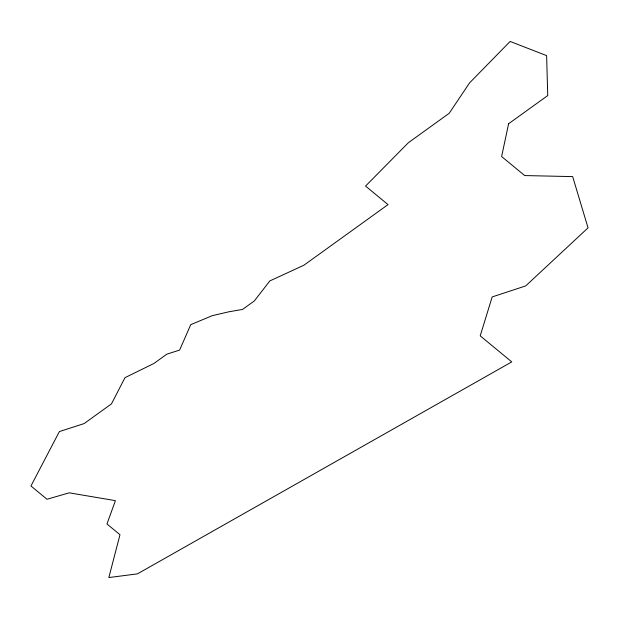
<?xml version="1.0" encoding="UTF-8"?>
<svg xmlns="http://www.w3.org/2000/svg" width="619" height="619" viewBox="0 0 619 619"><rect width="100%" height="100%" fill="white"/><g stroke="black" fill="none" stroke-linecap="round" stroke-linejoin="round"><path stroke-width="0.93" d="M508.601 123.754L501.622 156.53L524.688 175.564L572.66 176.608L588.05 227.854L525.686 285.924L492.175 296.934L480.212 335.846L511.774 361.898L137.433 573.867L108.836 577.558L119.985 534.723L106.963 523.976L115.413 500.655L69.212 492.825L47.021 499.262L30.95 485.992L59.37 431.59L84.122 423.582L111.474 403.874L124.976 377.675L153.907 363.477L166.844 354.153L179.618 350.083L190.745 324.658L212.325 315.651L228.976 311.775L242.532 309.438L254.324 300.95L269.845 280.918L303.914 265.218L388.02 204.618L365.558 186.079L408.432 142.664L449.208 113.285L469.581 82.869L510.126 41.442L546.616 55.625L547.738 95.558L508.601 123.754"/></g></svg>
